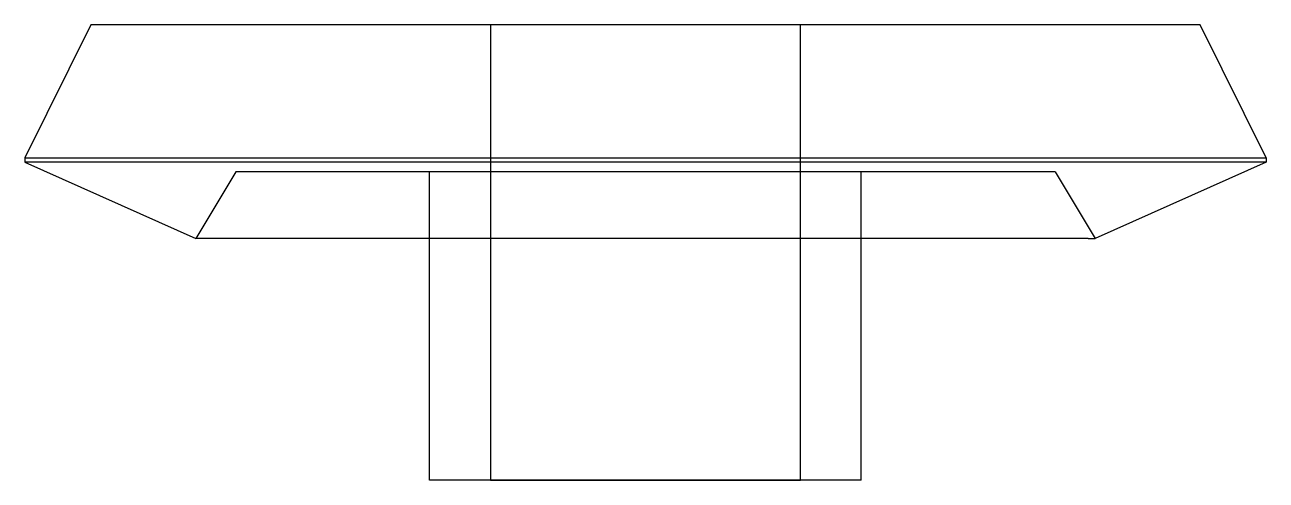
# Model space of a CAD drawing. Header units: millimetres. Extents: x -108.5 to -57.6, y -14.2 to 4.5.
import ezdxf

# ---------------------------------------------------------------- set-up
doc = ezdxf.new("R2010")
doc.units = ezdxf.units.MM
doc.layers.get('0').update_dxf_attribs({"linetype": 'CONTINUOUS'})

msp = doc.modelspace()

# ---------------------------------------------------------------- linework, layer by layer
for p, q in [((-105.756, 4.534), (-108.456, -0.93)), ((-60.256, 4.534), (-105.756, 4.534)), ((-60.256, 4.534), (-105.756, 4.534)), ((-57.556, -0.93), (-60.256, 4.534)), ((-108.456, -0.93), (-57.556, -0.93)), ((-108.456, -0.93), (-108.456, -1.103)), ((-57.556, -0.93), (-57.556, -1.103)), ((-57.556, -1.103), (-108.456, -1.103)), ((-108.456, -1.103), (-101.44, -4.233)), ((-99.806, -1.5), (-101.44, -4.233)), ((-66.206, -1.5), (-99.806, -1.5)), ((-91.856, -14.159), (-91.856, -1.5)), ((-74.156, -14.159), (-74.156, -1.5)), ((-66.206, -1.5), (-64.568, -4.233)), ((-57.556, -1.103), (-64.568, -4.233)), ((-101.156, -4.233), (-101.44, -4.233)), ((-64.856, -4.233), (-101.156, -4.233)), ((-64.856, -4.233), (-64.568, -4.233)), ((-74.156, -14.159), (-91.856, -14.159))]:
    msp.add_line(p, q)
msp.add_lwpolyline([(-76.656, 4.534), (-89.356, 4.534), (-89.356, -14.159), (-76.656, -14.159)], close=True)

doc.saveas('drawing.dxf')
